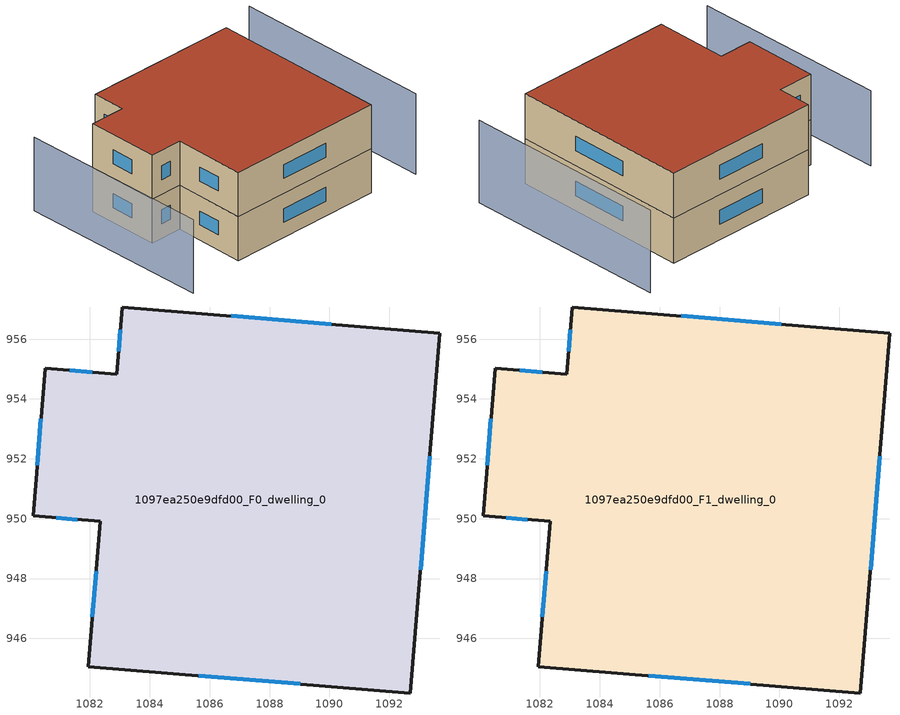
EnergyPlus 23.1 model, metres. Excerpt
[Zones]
1097ea250e9dfd00_F0_dwelling_0
 floor ground (EU_floor_Construction): 1093.69,956.2 1092.71,944.18 1081.94,945.06 1082.34,949.91 1080.1,950.09 1080.5,955.03 1082.89,954.83 1083.08,957.07 z0
 wall outside (EU_wall_Construction): 1093.69,956.2 1083.08,957.07 1082.89,954.83 1080.5,955.03 1080.1,950.09 1082.34,949.91 1081.94,945.06 1092.71,944.18 1093.69,956.2 z0:3
 window (EU_Window_Construction): 1090.06,956.5 1086.71,956.78 / 1093.05,948.29 1093.36,952.09 / 1085.63,944.76 1089.02,944.48 / 1082.2,948.25 1082.08,946.72 / 1080.86,950.03 1081.57,949.97 / 1080.36,953.34 1080.24,951.78 / 1082.07,954.9 1081.32,954.96 / 1083.01,956.31 1082.96,955.6 z1.03:1.97
1097ea250e9dfd00_F1_dwelling_0
 floor to 1097ea250e9dfd00_F0_dwelling_0 (EU_floor_Construction): 1093.69,956.2 1092.71,944.18 1081.94,945.06 1082.34,949.91 1080.1,950.09 1080.5,955.03 1082.89,954.83 1083.08,957.07 z3
 wall outside (EU_wall_Construction): 1093.69,956.2 1083.08,957.07 1082.89,954.83 1080.5,955.03 1080.1,950.09 1082.34,949.91 1081.94,945.06 1092.71,944.18 1093.69,956.2 z3:6
 window (EU_Window_Construction): 1090.06,956.5 1086.71,956.78 / 1093.05,948.29 1093.36,952.09 / 1085.63,944.76 1089.02,944.48 / 1082.2,948.25 1082.08,946.72 / 1080.86,950.03 1081.57,949.97 / 1080.36,953.34 1080.24,951.78 / 1082.07,954.9 1081.32,954.96 / 1083.01,956.31 1082.96,955.6 z4.03:4.97
 roof outside (EU_roof_Construction): 1092.71,944.18 1093.69,956.2 1083.08,957.07 1082.89,954.83 1080.5,955.03 1080.1,950.09 1082.34,949.91 1081.94,945.06 z6
shading: 1095.97,943.57 1097.01,957.31 z0:5.5; 1078.37,957.68 1077.5,944.65 z0:5
[Building]
EU S2 Campaign: North Axis=0; Terrain=City; Solar Distribution=FullExterior
[Site:Location]
Cape.Town.Intl.AP: Latitude=-33.965; Longitude=18.602; Time Zone=2; Elevation=46
[SizingPeriod:WeatherFileDays]
AnnualSizingPeriod: Begin Month=1; Begin Day of Month=1; End Month=12; End Day of Month=31; Day of Week for Start Day=Monday; Use Weather File Daylight Saving Period=No; Use Weather File Rain and Snow Indicators=No
[MATERIAL]
EU_InternalMass_Material: Roughness=MediumRough; Thickness=0.1; Conductivity=1; Density=1800; Specific Heat=900; Thermal Absorptance=0.9; Solar Absorptance=0.7; Visible Absorptance=0.7
[MATERIAL:NOMASS] Roughness=MediumRough; Thermal Absorptance=0.9; Solar Absorptance=0.7; Visible Absorptance=0.7
Name | Thermal Resistance
EU_wall_NoMass | 0.493876
EU_roof_NoMass | 0.449382
EU_floor_NoMass | 1.25
[WINDOWMATERIAL:SIMPLEGLAZINGSYSTEM]
EU_Window_SimpleGlazing: UFactor=4.4; Solar Heat Gain Coefficient=0.85; Visible Transmittance=0.85
[CONSTRUCTION]
EU_wall_Construction: EU_wall_NoMass
EU_roof_Construction: EU_roof_NoMass
EU_floor_Construction: EU_floor_NoMass
EU_Window_Construction: EU_Window_SimpleGlazing
EU_InternalMass_Construction: EU_InternalMass_Material
[ZONE] Type=1; Multiplier=1; Ceiling Height=autocalculate; Floor Area=autocalculate; Part of Total Floor Area=Yes
Name | Volume
1097ea250e9dfd00_F0_dwelling_0 | 423.488
1097ea250e9dfd00_F1_dwelling_0 | 423.489
[INTERNALMASS] Construction=EU_InternalMass_Construction; Surface Area=141.163
Name | Zone or ZoneList
1097ea250e9dfd00_F0_dwelling_0_EU_InternalMass | 1097ea250e9dfd00_F0_dwelling_0
1097ea250e9dfd00_F1_dwelling_0_EU_InternalMass | 1097ea250e9dfd00_F1_dwelling_0
[OTHEREQUIPMENT] Fuel Type=Electricity; Design Level Calculation Method=Watts/Area; Power per Zone Floor Area=1; Fraction Latent=0; Fraction Radiant=0; Fraction Lost=0; Carbon Dioxide Generation Rate=0; EndUse Subcategory=EU_Step8_InternalGains
Name | Zone or ZoneList or Space or SpaceList | Schedule
EU_Step8_InternalGain_1097ea250e9dfd00_F0_dwelling_0_f000 | 1097ea250e9dfd00_F0_dwelling_0 | EU_Step8_GainSchedule_1097ea250e9dfd00_F0_dwelling_0_f000
EU_Step8_InternalGain_1097ea250e9dfd00_F1_dwelling_0_f000 | 1097ea250e9dfd00_F1_dwelling_0 | EU_Step8_GainSchedule_1097ea250e9dfd00_F1_dwelling_0_f000
[ZONEVENTILATION:DESIGNFLOWRATE] Schedule=EU_AlwaysOn; Design Flow Rate Calculation Method=AirChanges/Hour; Air Changes per Hour=0.64; Ventilation Type=Natural; Fan Pressure Rise=0; Fan Total Efficiency=1; Constant Term Coefficient=1; Temperature Term Coefficient=0; Velocity Term Coefficient=0; Velocity Squared Term Coefficient=0; Minimum Indoor Temperature=-100; Maximum Indoor Temperature=100; Delta Temperature=-100; Minimum Outdoor Temperature=-100; Maximum Outdoor Temperature=100; Maximum Wind Speed=40
Name | Zone or ZoneList or Space or SpaceList
EU_ConstantAir_1097ea250e9dfd00_F0_dwelling_0 | 1097ea250e9dfd00_F0_dwelling_0
EU_ConstantAir_1097ea250e9dfd00_F1_dwelling_0 | 1097ea250e9dfd00_F1_dwelling_0
[HVACTEMPLATE:THERMOSTAT] Constant Heating Setpoint=20; Constant Cooling Setpoint=50
EU_HeatOnly_1097ea250e9dfd00_F0_dwelling_0; EU_HeatOnly_1097ea250e9dfd00_F1_dwelling_0
[HVACTEMPLATE:ZONE:IDEALLOADSAIRSYSTEM] System Availability Schedule=EU_AlwaysOn; Maximum Heating Supply Air Temperature=50; Minimum Cooling Supply Air Temperature=13; Maximum Heating Supply Air Humidity Ratio=0.0156; Minimum Cooling Supply Air Humidity Ratio=0.0077; Heating Limit=NoLimit; Cooling Limit=NoLimit; Heating Availability Schedule=EU_AlwaysOn; Cooling Availability Schedule=EU_CoolingOff; Dehumidification Control Type=ConstantSensibleHeatRatio; Cooling Sensible Heat Ratio=0.7; Dehumidification Setpoint=60; Humidification Control Type=None; Humidification Setpoint=30; Outdoor Air Method=None; Outdoor Air Flow Rate per Person=0.00944; Outdoor Air Flow Rate per Zone Floor Area=0; Outdoor Air Flow Rate per Zone=0; Demand Controlled Ventilation Type=None; Outdoor Air Economizer Type=NoEconomizer; Heat Recovery Type=None; Sensible Heat Recovery Effectiveness=0.7; Latent Heat Recovery Effectiveness=0.65
Name | Template Thermostat
1097ea250e9dfd00_F0_dwelling_0 | EU_HeatOnly_1097ea250e9dfd00_F0_dwelling_0
1097ea250e9dfd00_F1_dwelling_0 | EU_HeatOnly_1097ea250e9dfd00_F1_dwelling_0
[SIZING:ZONE] Zone Cooling Design Supply Air Temperature Input Method=SupplyAirTemperature; Zone Cooling Design Supply Air Temperature=13; Zone Heating Design Supply Air Temperature Input Method=SupplyAirTemperature; Zone Heating Design Supply Air Temperature=50; Zone Cooling Design Supply Air Humidity Ratio=0.008; Zone Heating Design Supply Air Humidity Ratio=0.008; Cooling Design Air Flow Method=DesignDay; Cooling Design Air Flow Rate=0; Cooling Minimum Air Flow per Zone Floor Area=0.000762; Cooling Minimum Air Flow=0; Cooling Minimum Air Flow Fraction=0.2; Heating Design Air Flow Method=DesignDay; Heating Design Air Flow Rate=0; Heating Maximum Air Flow per Zone Floor Area=0.002032; Heating Maximum Air Flow=0.141576; Heating Maximum Air Flow Fraction=0.3; Account for Dedicated Outdoor Air System=No; Dedicated Outdoor Air System Control Strategy=NeutralSupplyAir; Dedicated Outdoor Air Low Setpoint Temperature for Design=autosize; Dedicated Outdoor Air High Setpoint Temperature for Design=autosize; Zone Load Sizing Method=Sensible Load Only No Latent Load; Zone Latent Cooling Design Supply Air Humidity Ratio Input Method=HumidityRatioDifference; Zone Cooling Design Supply Air Humidity Ratio Difference=0.005; Zone Latent Heating Design Supply Air Humidity Ratio Input Method=HumidityRatioDifference; Zone Humidification Design Supply Air Humidity Ratio Difference=0.005
1097ea250e9dfd00_F0_dwelling_0; 1097ea250e9dfd00_F1_dwelling_0
[SCHEDULE:CONSTANT]
Name | Hourly Value
EU_AlwaysOn | 1
EU_CoolingOff | 0
[SCHEDULE:FILE] Column Number=1; Rows to Skip at Top=0; Number of Hours of Data=8760; Column Separator=Comma; Interpolate to Timestep=No; Minutes per Item=60; Adjust Schedule for Daylight Savings=Yes
Name | File
EU_Step8_GainSchedule_1097ea250e9dfd00_F0_dwelling_0_f000 | ../../schedules/1097ea250e9dfd00/1097ea250e9dfd00_F0_dwelling_0_f000_gain.csv
EU_Step8_GainSchedule_1097ea250e9dfd00_F1_dwelling_0_f000 | ../../schedules/1097ea250e9dfd00/1097ea250e9dfd00_F1_dwelling_0_f000_gain.csv
